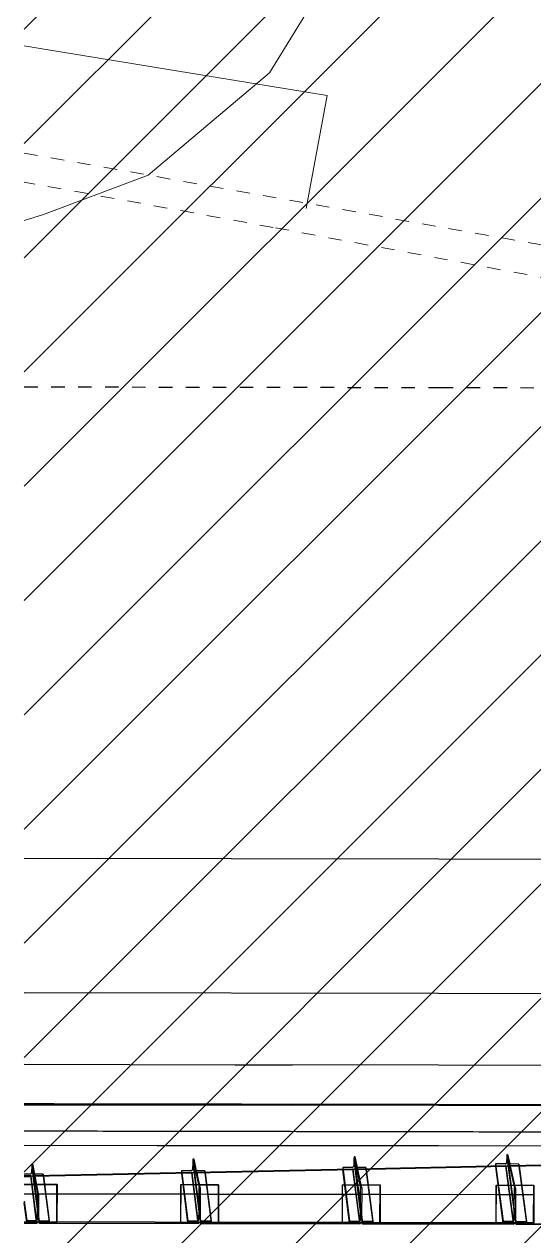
# Model space of a CAD drawing. Header units: metres. Extents: x -1147 to -802, y 5 to 567.
# Drawn here: x -1052.66 to -1048.88, y 509.45 to 518.45 of the extents above; entities that cross this region are included whole.
import ezdxf

# ---------------------------------------------------------------- set-up
doc = ezdxf.new("R2010")
doc.units = ezdxf.units.M
for name, pattern in [('IMPORT-BDYS-Boundary _3_', [0.01, 0.009, -0.001]), ('IMPORT-FURN-Fence _3_', [0.005, 0.004167, -0.0008333]), ('IMPORT-LNMK-LineCont _3__2_', [0.004, 0.001, -0.003])]:
    doc.linetypes.add(name, pattern=pattern)
doc.layers.add('A-DETL-GENF', color=7, linetype='Continuous', lineweight=9)
doc.layers.add('A-GENM', color=7, linetype='Continuous', lineweight=35)

# ---------------------------------------------------------------- blocks, each defined once
blk = doc.blocks.new('T2DPAA-T2D-PWA-SU-M2D-000002_dwg-40815123-DRG-2873010 - GENERAL ARRANGEMENT PLAN')
at = {"color": 254, "lineweight": 18, "true_color": 0xe1e1e1}
for p, q in [((-198.5567, 1092.818), (-198.5665, 1092.9361)), ((-198.3464, 1090.668), (-198.5567, 1092.818)), ((-199.7418, 1092.477), (-199.8205, 1092.6029)), ((-199.2588, 1091.8009), (-199.7418, 1092.477)), ((-198.2929, 1091.1248), (-199.2588, 1091.8009)), ((-197.327, 1090.835), (-198.2929, 1091.1248)), ((-199.1974, 1090.6029), (-198.3464, 1090.668))]:
    blk.add_line(p, q, dxfattribs=at)
at = {"color": 254, "linetype": 'IMPORT-FURN-Fence _3_', "lineweight": 18, "true_color": 0xe1e1e1}
for p, q in [((-199.3956, 1090.8034), (-199.5453, 1092.676)), ((-198.7194, 1081.9122), (-199.3956, 1090.8034))]:
    blk.add_line(p, q, dxfattribs=at)
blk = doc.blocks.new('T2DPAA-T2D-PWA-SU-M2D-000001_dwg-40815111-DRG-2873010 - GENERAL ARRANGEMENT PLAN')
at = {"color": 254, "linetype": 'IMPORT-BDYS-Boundary _3_', "lineweight": 18, "true_color": 0xe1e1e1}
blk.add_line((-121.1381, 1189.3103), (-120.0929, 1176.9205), dxfattribs=at)
blk = doc.blocks.new('T2DPAA-T2D-PWA-SU-M2D-000100_Survey_rvt-1-DRG-2873010 - GENERAL ARRANGEMENT PLAN')
at = {"color": 254, "lineweight": 18, "true_color": 0xe1e1e1, "rotation": 75.11694444444437}
for name, p in [('T2DPAA-T2D-PWA-SU-M2D-000002_dwg-40815123-DRG-2873010 - GENERAL ARRANGEMENT PLAN', (-45.8213, 429.4778)), ('T2DPAA-T2D-PWA-SU-M2D-000001_dwg-40815111-DRG-2873010 - GENERAL ARRANGEMENT PLAN', (27.4325, 329.0961))]:
    blk.add_blockref(name, p, dxfattribs=at)
blk = doc.blocks.new('T2DPAA-T2D-C3S-RW-M2D-100010_dwg-40802999-DRG-2873010 - GENERAL ARRANGEMENT PLAN')
at = {"color": 9, "linetype": 'IMPORT-LNMK-LineCont _3__2_', "lineweight": 25, "true_color": 0xc3c3c3}
for p, q in [((18.3926, -584.1159), (19.1796, -587.0982)), ((19.1796, -587.0982), (20.4552, -591.9328))]:
    blk.add_line(p, q, dxfattribs=at)
at = {"color": 9, "lineweight": 25, "true_color": 0xc3c3c3}
for p, q in [((15.0101, -585.0148), (15.7954, -587.9912)), ((14.8285, -588.2463), (14.0436, -585.2717)), ((13.5304, -585.4081), (13.9292, -586.9198)), ((13.2404, -585.4851), (13.4925, -586.4404)), ((12.9505, -585.5622), (13.2024, -586.5169)), ((12.6161, -585.7173), (12.5997, -585.6554)), ((12.6204, -585.7337), (12.6162, -585.7179)), ((12.6212, -585.7367), (12.6204, -585.7337)), ((12.6265, -585.7569), (12.6216, -585.7383)), ((12.6399, -585.8078), (12.6265, -585.7569)), ((12.6613, -585.889), (12.6403, -585.8092)), ((12.896, -586.7783), (12.6616, -585.89)), ((13.4925, -586.4404), (13.7476, -587.4073)), ((13.2024, -586.5169), (13.4575, -587.4839)), ((12.9029, -586.8045), (12.896, -586.7783)), ((12.9222, -586.8775), (12.9029, -586.8045)), ((12.9267, -586.8946), (12.9223, -586.878)), ((12.9273, -586.8969), (12.9267, -586.8946)), ((12.9314, -586.9124), (12.928, -586.8995)), ((12.9328, -586.9176), (12.9314, -586.9124)), ((12.9468, -586.9708), (12.9328, -586.9176)), ((12.9674, -587.049), (12.9472, -586.9724)), ((13.9292, -586.9198), (14.0377, -587.3308)), ((13.0161, -587.2334), (12.9677, -587.0501)), ((13.0782, -587.4689), (13.0161, -587.2334)), ((14.0396, -587.3303), (14.317, -588.3813)), ((13.7496, -587.4068), (14.0269, -588.4578)), ((13.2021, -587.9384), (13.0786, -587.4702)), ((13.4595, -587.4833), (13.7368, -588.5344)), ((13.209, -587.9646), (13.2021, -587.9384)), ((13.2283, -588.0375), (13.209, -587.9646)), ((13.2328, -588.0547), (13.2284, -588.038)), ((13.2388, -588.0776), (13.2339, -588.0588)), ((15.7954, -587.9912), (17.071, -592.8257)), ((13.2529, -588.1309), (13.2388, -588.0776)), ((13.2735, -588.2091), (13.2533, -588.1325)), ((13.4933, -589.0421), (13.2738, -588.2101)), ((16.1041, -593.0809), (14.8285, -588.2463)), ((14.317, -588.3813), (14.569, -589.3366)), ((14.0269, -588.4578), (15.0252, -592.2413)), ((13.7368, -588.5344), (14.7351, -592.3179)), ((13.4999, -589.0669), (13.4933, -589.0421)), ((13.5191, -589.1398), (13.4999, -589.0669)), ((13.5237, -589.1571), (13.5193, -589.1403)), ((13.5301, -589.1813), (13.5246, -589.1607)), ((13.5437, -589.2332), (13.5301, -589.1813)), ((13.5648, -589.3128), (13.5442, -589.2349))]:
    blk.add_line(p, q, dxfattribs=at)
blk = doc.blocks.new('T2DPAA-T2D-PWC-RW-M2D-100010_RoadDesign_rvt-1-DRG-2873010 - GENERAL ARRANGEMENT PLAN')
at = {"color": 254, "lineweight": 18, "true_color": 0xe3e3e3, "rotation": 75.11694444444437}
blk.add_blockref('T2DPAA-T2D-C3S-RW-M2D-100010_dwg-40802999-DRG-2873010 - GENERAL ARRANGEMENT PLAN', (-1722.337, 648.0105), dxfattribs=at)
blk = doc.blocks.new('CappingBeam_RS39B_CB01A - CappingBeam_RS39B_CB01A-57939457-DRG-2873010 - GENERAL ARRANGEMENT PLAN')
at = {"layer": 'A-GENM', "color": 9, "lineweight": 25, "true_color": 0xbebebe}
for points in [[(96.2946, 45.2874), (96.2961, 45.2817), (96.2976, 45.276), (96.2991, 45.2702)], [(96.2991, 45.2702), (96.3053, 45.2469), (96.3115, 45.2235), (96.3176, 45.2002)], [(96.3178, 45.1997), (96.3194, 45.1934), (96.3211, 45.1871), (96.3227, 45.1808)], [(96.3227, 45.1808), (96.329, 45.1571), (96.3352, 45.1335), (96.3415, 45.1098)], [(96.3415, 45.1098), (96.3464, 45.0913), (96.3513, 45.0727), (96.3561, 45.0542)], [(96.5908, 44.1649), (96.5954, 44.1476), (96.5999, 44.1303), (96.6045, 44.1131)], [(96.6045, 44.1131), (96.6109, 44.0887), (96.6173, 44.0644), (96.6237, 44.0401)], [(96.6239, 44.0396), (96.6255, 44.0333), (96.6272, 44.027), (96.6288, 44.0207)], [(96.6288, 44.0207), (96.6353, 43.9961), (96.6418, 43.9714), (96.6483, 43.9468)], [(96.6483, 43.9468), (96.653, 43.9293), (96.6576, 43.9117), (96.6622, 43.8942)], [(96.6625, 43.8931), (96.7406, 43.597), (96.8188, 43.3009), (96.8969, 43.0048)], [(96.8969, 43.0048), (96.9015, 42.9875), (96.906, 42.9703), (96.9106, 42.953)], [(96.9106, 42.953), (96.917, 42.9287), (96.9234, 42.9044), (96.9298, 42.8801)], [(96.9299, 42.8796), (96.9316, 42.8733), (96.9333, 42.867), (96.9349, 42.8607)], [(96.9349, 42.8607), (96.9414, 42.8361), (96.9479, 42.8114), (96.9544, 42.7867)], [(96.9544, 42.7867), (96.9591, 42.7692), (96.9637, 42.7516), (96.9683, 42.7341)], [(97.1881, 41.9011), (97.1927, 41.8838), (97.1972, 41.8666), (97.2018, 41.8493)], [(97.2018, 41.8493), (97.2082, 41.825), (97.2146, 41.8007), (97.221, 41.7764)], [(97.2212, 41.7759), (97.2228, 41.7696), (97.2245, 41.7633), (97.2261, 41.7571)], [(97.2261, 41.7571), (97.2326, 41.7324), (97.2391, 41.7077), (97.2457, 41.6831)], [(97.2458, 41.6826), (97.2504, 41.6652), (97.255, 41.6478), (97.2595, 41.6304)]]:
    blk.add_open_spline(points, degree=3, dxfattribs=at)
at = {"layer": 'A-GENM', "color": 253, "lineweight": 25, "true_color": 0xa3a3a3}
for points in [[(96.2946, 45.2874), (96.2961, 45.2817), (96.2976, 45.276), (96.2991, 45.2702)], [(96.2991, 45.2702), (96.3053, 45.2469), (96.3115, 45.2235), (96.3176, 45.2002)], [(96.3178, 45.1997), (96.3194, 45.1934), (96.3211, 45.1871), (96.3227, 45.1808)], [(96.3227, 45.1808), (96.329, 45.1571), (96.3352, 45.1335), (96.3415, 45.1098)], [(96.3415, 45.1098), (96.3464, 45.0913), (96.3513, 45.0727), (96.3561, 45.0542)], [(96.3564, 45.0532), (96.4227, 44.802), (96.489, 44.5508), (96.5552, 44.2997)], [(96.5552, 44.2997), (96.5671, 44.2547), (96.579, 44.2098), (96.5908, 44.1649)], [(96.5908, 44.1649), (96.5954, 44.1476), (96.5999, 44.1303), (96.6045, 44.1131)], [(96.6045, 44.1131), (96.6109, 44.0887), (96.6173, 44.0644), (96.6237, 44.0401)], [(96.6239, 44.0396), (96.6255, 44.0333), (96.6272, 44.027), (96.6288, 44.0207)], [(96.6288, 44.0207), (96.6353, 43.9961), (96.6418, 43.9714), (96.6483, 43.9468)], [(96.6483, 43.9468), (96.653, 43.9293), (96.6576, 43.9117), (96.6622, 43.8942)], [(96.6625, 43.8931), (96.7406, 43.597), (96.8188, 43.3009), (96.8969, 43.0048)], [(96.8969, 43.0048), (96.9015, 42.9875), (96.906, 42.9703), (96.9106, 42.953)], [(96.9106, 42.953), (96.917, 42.9287), (96.9234, 42.9044), (96.9298, 42.8801)], [(96.9299, 42.8796), (96.9316, 42.8733), (96.9333, 42.867), (96.9349, 42.8607)], [(96.9349, 42.8607), (96.9414, 42.8361), (96.9479, 42.8114), (96.9544, 42.7867)], [(96.9544, 42.7867), (96.9591, 42.7692), (96.9637, 42.7516), (96.9683, 42.7341)], [(96.9686, 42.7331), (96.9709, 42.7243), (96.9732, 42.7156), (96.9755, 42.7068)], [(96.9755, 42.7068), (97.0464, 42.4382), (97.1173, 42.1697), (97.1881, 41.9011)], [(97.1881, 41.9011), (97.1927, 41.8838), (97.1972, 41.8666), (97.2018, 41.8493)], [(97.2018, 41.8493), (97.2082, 41.825), (97.2146, 41.8007), (97.221, 41.7764)], [(97.2212, 41.7759), (97.2228, 41.7696), (97.2245, 41.7633), (97.2261, 41.7571)], [(97.2261, 41.7571), (97.2326, 41.7324), (97.2391, 41.7077), (97.2457, 41.6831)], [(97.2458, 41.6826), (97.2504, 41.6652), (97.255, 41.6478), (97.2595, 41.6304)]]:
    blk.add_open_spline(points, degree=3, dxfattribs=at)
at = {"layer": 'A-GENM', "color": 9, "lineweight": 25, "true_color": 0xbebebe}
for points, knots in [([(96.3564, 45.0532), (96.4227, 44.802), (96.5008, 44.5059), (96.579, 44.2098), (96.5908, 44.1649)], [0.4605785, 0.4605785, 0.4605785, 0.4605785, 0.5, 0.50705334, 0.50705334, 0.50705334, 0.50705334]), ([(96.9686, 42.7331), (96.9709, 42.7243), (97.0441, 42.447), (97.1173, 42.1697), (97.1881, 41.9011)], [0.58196029, 0.58196029, 0.58196029, 0.58196029, 0.58333333, 0.62548727, 0.62548727, 0.62548727, 0.62548727])]:
    blk.add_open_spline(points, degree=3, knots=knots, dxfattribs=at)
blk = doc.blocks.new('SCR_NW_6 - SCR_NW_6-66978938-DRG-2873010 - GENERAL ARRANGEMENT PLAN')
at = {"layer": 'A-GENM', "color": 253, "lineweight": 25, "true_color": 0xa3a3a3}
for p, q in [((0.0617, 0.4517), (0, -0.0039)), ((0.0008, 0.006), (0.0617, 0.4557)), ((0.0617, 0.4557), (0.0617, 0.4518)), ((0.0617, 0.4557), (1.1833, 0.4322)), ((1.1833, 0.4282), (0.0617, 0.4518)), ((1.1833, 0.4281), (1.1248, -0.004)), ((1.1256, 0.006), (1.1828, 0.4281)), ((1.1828, 0.4282), (1.1833, 0.4319)), ((1.1833, 0.4322), (1.1833, 0.4282)), ((0, 0), (0.0008, 0.006)), ((0, 0), (0, -0.0039)), ((1.1248, 0), (0.0006, 0)), ((1.1247, 0), (1.1256, 0.006)), ((1.1248, -0.004), (1.1248, 0)), ((0, -0.0039), (1.1248, -0.004))]:
    blk.add_line(p, q, dxfattribs=at)
blk = doc.blocks.new('SCR_NW_7 - SCR_NW_7-66978939-DRG-2873010 - GENERAL ARRANGEMENT PLAN')
at = {"layer": 'A-GENM', "color": 253, "lineweight": 25, "true_color": 0xa3a3a3}
for p, q in [((0.0008, 0.006), (0.0585, 0.4317)), ((0.0585, 0.4277), (0.0008, 0.0019)), ((0.0585, 0.4317), (0.0585, 0.4277)), ((0.0585, 0.4317), (1.1736, 0.4052)), ((1.1736, 0.4012), (0.0585, 0.4277)), ((1.1215, -0.0039), (1.1736, 0.4012)), ((1.1731, 0.4012), (1.1223, 0.006)), ((1.1736, 0.4049), (1.1731, 0.4012)), ((1.1736, 0.4012), (1.1736, 0.4052)), ((0, 0), (0.0008, 0.006)), ((0.0008, 0.0019), (0, -0.0039)), ((0, 0), (0, -0.0039)), ((1.1215, 0), (0.0006, 0)), ((1.1223, 0.006), (1.1215, 0)), ((1.1215, 0), (1.1215, -0.0039)), ((0, -0.0039), (1.1215, -0.0039))]:
    blk.add_line(p, q, dxfattribs=at)
blk = doc.blocks.new('SCR_NW_8 - SCR_NW_8-66978940-DRG-2873010 - GENERAL ARRANGEMENT PLAN')
at = {"layer": 'A-GENM', "color": 253, "lineweight": 25, "true_color": 0xa3a3a3}
for p, q in [((0.052, 0.4008), (0.0001, -0.0039)), ((0.0008, 0.006), (0.052, 0.4047)), ((0.052, 0.4047), (0.052, 0.4008)), ((0.052, 0.4047), (1.2283, 0.3781)), ((1.2284, 0.3742), (0.052, 0.4008)), ((1.2278, 0.3742), (1.1797, 0)), ((1.1797, -0.004), (1.2284, 0.3742)), ((1.2283, 0.3779), (1.2278, 0.3742)), ((1.2284, 0.3742), (1.2283, 0.3781)), ((0, 0), (0.0008, 0.006)), ((0, 0), (0.0001, -0.0039)), ((1.1797, 0), (0.0006, 0)), ((0.0001, -0.0039), (1.1797, -0.004)), ((1.1797, 0), (1.1797, -0.004))]:
    blk.add_line(p, q, dxfattribs=at)
blk = doc.blocks.new('SCR_NW_9 - SCR_NW_9-66978941-DRG-2873010 - GENERAL ARRANGEMENT PLAN')
at = {"layer": 'A-GENM', "color": 253, "lineweight": 25, "true_color": 0xa3a3a3}
for p, q in [((0, 0), (0.0486, 0.3777)), ((0.0486, 0.3738), (0, -0.004)), ((0.0486, 0.3777), (0.0486, 0.3738)), ((0.0486, 0.3777), (1.225, 0.3512)), ((1.2251, 0.3472), (0.0486, 0.3738)), ((1.1798, -0.0039), (1.2251, 0.3472)), ((1.2245, 0.3473), (1.1805, 0.006)), ((1.225, 0.351), (1.2245, 0.3473)), ((1.2251, 0.3472), (1.225, 0.3512)), ((1.1798, 0), (0.0005, 0)), ((1.1805, 0.006), (1.1798, 0)), ((1.1798, 0), (1.1798, -0.0039)), ((0, 0), (0, -0.004)), ((0, -0.004), (1.1798, -0.0039))]:
    blk.add_line(p, q, dxfattribs=at)
blk = doc.blocks.new('SCR_NW_10 - SCR_NW_10-66978942-DRG-2873010 - GENERAL ARRANGEMENT PLAN')
at = {"layer": 'A-GENM', "color": 253, "lineweight": 25, "true_color": 0xa3a3a3}
for p, q in [((0.0452, 0.3468), (0, -0.0039)), ((0.0008, 0.006), (0.0452, 0.3507)), ((0.0452, 0.3507), (0.0926, 0.3496)), ((0.0452, 0.3468), (0.0452, 0.3507)), ((0.0926, 0.3457), (0.0452, 0.3468)), ((0, 0), (0.0008, 0.006)), ((0, 0), (0, -0.0039)), ((0.092, 0), (0.0006, 0)), ((0, -0.0039), (0.0919, -0.0039))]:
    blk.add_line(p, q, dxfattribs=at)
blk = doc.blocks.new('PLATE ph - PLATE ph-V8-DRG-2873010 - GENERAL ARRANGEMENT PLAN')
at = {"layer": 'A-GENM', "color": 253, "lineweight": 25, "true_color": 0xa3a3a3}
for p, q in [((-1149.5902, 509.828), (-1149.5907, 509.5481)), ((-1149.5902, 509.828), (-1149.5891, 509.8293)), ((-1149.5741, 509.8279), (-1149.5902, 509.828)), ((-1149.5896, 509.5494), (-1149.5891, 509.828)), ((-1149.5891, 509.8293), (-1149.5743, 509.8293)), ((-1149.5743, 509.8293), (-1149.4989, 509.8291)), ((-1149.4987, 509.8278), (-1149.5741, 509.8279)), ((-1149.4983, 509.8291), (-1149.481, 509.829)), ((-1149.4808, 509.8277), (-1149.4982, 509.8278)), ((-1149.4789, 509.829), (-1149.4765, 509.829)), ((-1149.4764, 509.8277), (-1149.4787, 509.8277)), ((-1149.4759, 509.829), (-1149.451, 509.829)), ((-1149.4508, 509.8277), (-1149.4757, 509.8277)), ((-1149.451, 509.829), (-1149.4024, 509.8289)), ((-1149.4022, 509.8275), (-1149.4508, 509.8277)), ((-1149.4006, 509.8289), (-1149.3091, 509.8287)), ((-1149.3103, 509.8273), (-1149.4004, 509.8275)), ((-1149.3108, 509.5474), (-1149.3103, 509.8273)), ((-1149.3091, 509.8287), (-1149.3103, 509.8273)), ((-1149.3091, 509.8287), (-1149.3096, 509.5487)), ((-1149.5896, 509.5494), (-1149.5907, 509.5481)), ((-1149.5907, 509.5481), (-1149.4613, 509.5478)), ((-1149.5369, 509.5493), (-1149.5896, 509.5494)), ((-1149.4615, 509.5491), (-1149.5369, 509.5493)), ((-1149.4613, 509.5478), (-1149.4413, 509.5477)), ((-1149.4415, 509.549), (-1149.461, 509.5491)), ((-1149.3649, 509.5489), (-1149.4415, 509.549)), ((-1149.4413, 509.5477), (-1149.3108, 509.5474)), ((-1149.3108, 509.5487), (-1149.3649, 509.5489)), ((-1149.3108, 509.5474), (-1149.3096, 509.5487))]:
    blk.add_line(p, q, dxfattribs=at)
blk = doc.blocks.new('PLATE ph - PLATE ph-V9-DRG-2873010 - GENERAL ARRANGEMENT PLAN')
at = {"layer": 'A-GENM', "color": 253, "lineweight": 25, "true_color": 0xa3a3a3}
for p, q in [((-1150.7317, 509.83), (-1150.7322, 509.5501)), ((-1150.7317, 509.83), (-1150.7306, 509.8313)), ((-1150.7137, 509.83), (-1150.7317, 509.83)), ((-1150.7311, 509.5514), (-1150.7306, 509.83)), ((-1150.7306, 509.8313), (-1150.7139, 509.8313)), ((-1150.7139, 509.8313), (-1150.6384, 509.8311)), ((-1150.6382, 509.8298), (-1150.7137, 509.83)), ((-1150.6379, 509.8311), (-1150.6207, 509.8311)), ((-1150.6205, 509.8297), (-1150.6377, 509.8298)), ((-1150.6148, 509.8311), (-1150.5923, 509.831)), ((-1150.592, 509.8297), (-1150.6147, 509.8297)), ((-1150.5923, 509.831), (-1150.5419, 509.8309)), ((-1150.5417, 509.8296), (-1150.592, 509.8297)), ((-1150.5402, 509.8309), (-1150.4507, 509.8307)), ((-1150.4517, 509.8294), (-1150.54, 509.8296)), ((-1150.4522, 509.5495), (-1150.4517, 509.8294)), ((-1150.4507, 509.8307), (-1150.4517, 509.8294)), ((-1150.4507, 509.8307), (-1150.4512, 509.5508)), ((-1150.7311, 509.5514), (-1150.7322, 509.5501)), ((-1150.7322, 509.5501), (-1150.6028, 509.5498)), ((-1150.6784, 509.5513), (-1150.7311, 509.5514)), ((-1150.6029, 509.5511), (-1150.6784, 509.5513)), ((-1150.6028, 509.5498), (-1150.5827, 509.5497)), ((-1150.5829, 509.5511), (-1150.6024, 509.5511)), ((-1150.5064, 509.5509), (-1150.5829, 509.5511)), ((-1150.5827, 509.5497), (-1150.4522, 509.5495)), ((-1150.4522, 509.5508), (-1150.5064, 509.5509)), ((-1150.4522, 509.5495), (-1150.4512, 509.5508))]:
    blk.add_line(p, q, dxfattribs=at)
blk = doc.blocks.new('PLATE ph - PLATE ph-V10-DRG-2873010 - GENERAL ARRANGEMENT PLAN')
at = {"layer": 'A-GENM', "color": 253, "lineweight": 25, "true_color": 0xa3a3a3}
for p, q in [((-1151.9315, 509.8321), (-1151.932, 509.5522)), ((-1151.9315, 509.8321), (-1151.9304, 509.8334)), ((-1151.9135, 509.8321), (-1151.9315, 509.8321)), ((-1151.9309, 509.5535), (-1151.9304, 509.8321)), ((-1151.9304, 509.8334), (-1151.9136, 509.8334)), ((-1151.9136, 509.8334), (-1151.8382, 509.8332)), ((-1151.838, 509.8319), (-1151.9135, 509.8321)), ((-1151.8377, 509.8332), (-1151.8205, 509.8332)), ((-1151.8203, 509.8319), (-1151.8375, 509.8319)), ((-1151.8205, 509.8332), (-1151.8181, 509.8332)), ((-1151.8179, 509.8319), (-1151.8203, 509.8319)), ((-1151.8181, 509.8332), (-1151.8157, 509.8332)), ((-1151.8155, 509.8319), (-1151.8179, 509.8319)), ((-1151.8135, 509.8332), (-1151.792, 509.8331)), ((-1151.7918, 509.8318), (-1151.8133, 509.8319)), ((-1151.792, 509.8331), (-1151.7417, 509.833)), ((-1151.7415, 509.8317), (-1151.7918, 509.8318)), ((-1151.74, 509.833), (-1151.6504, 509.8328)), ((-1151.6515, 509.8315), (-1151.7398, 509.8317)), ((-1151.652, 509.5516), (-1151.6515, 509.8315)), ((-1151.6504, 509.8328), (-1151.6515, 509.8315)), ((-1151.6504, 509.8328), (-1151.6509, 509.5529)), ((-1151.9309, 509.5535), (-1151.932, 509.5522)), ((-1151.932, 509.5522), (-1151.8025, 509.5519)), ((-1151.8781, 509.5534), (-1151.9309, 509.5535)), ((-1151.8027, 509.5532), (-1151.8781, 509.5534)), ((-1151.8025, 509.5519), (-1151.7824, 509.5519)), ((-1151.7826, 509.5532), (-1151.8021, 509.5532)), ((-1151.7062, 509.553), (-1151.7826, 509.5532)), ((-1151.7824, 509.5519), (-1151.652, 509.5516)), ((-1151.652, 509.5529), (-1151.7062, 509.553)), ((-1151.652, 509.5516), (-1151.6509, 509.5529))]:
    blk.add_line(p, q, dxfattribs=at)
blk = doc.blocks.new('PLATE ph - PLATE ph-V11-DRG-2873010 - GENERAL ARRANGEMENT PLAN')
at = {"layer": 'A-GENM', "color": 253, "lineweight": 25, "true_color": 0xa3a3a3}
for p, q in [((-1153.0929, 509.8355), (-1153.038, 509.8354)), ((-1153.0378, 509.8341), (-1153.0929, 509.8342)), ((-1153.0375, 509.8354), (-1153.0211, 509.8353)), ((-1153.0209, 509.834), (-1153.0373, 509.8341)), ((-1153.0211, 509.8353), (-1153.018, 509.8353)), ((-1153.0179, 509.834), (-1153.0209, 509.834)), ((-1153.0145, 509.8353), (-1153.0012, 509.8353)), ((-1153.0009, 509.834), (-1153.0144, 509.834)), ((-1153.0012, 509.8353), (-1152.9445, 509.8352)), ((-1152.9443, 509.8338), (-1153.0009, 509.834)), ((-1152.943, 509.8352), (-1152.8502, 509.835)), ((-1152.8513, 509.8336), (-1152.9428, 509.8338)), ((-1152.8518, 509.5537), (-1152.8513, 509.8336)), ((-1152.8502, 509.835), (-1152.8513, 509.8336)), ((-1152.8502, 509.835), (-1152.8507, 509.555)), ((-1153.0749, 509.5555), (-1153.0929, 509.5556)), ((-1153.0929, 509.5543), (-1153.0023, 509.5541)), ((-1153.0025, 509.5554), (-1153.0749, 509.5555)), ((-1153.0023, 509.5541), (-1152.9823, 509.554)), ((-1152.9824, 509.5553), (-1153.002, 509.5554)), ((-1152.9089, 509.5552), (-1152.9824, 509.5553)), ((-1152.9823, 509.554), (-1152.8518, 509.5537)), ((-1152.8518, 509.555), (-1152.9089, 509.5552)), ((-1152.8518, 509.5537), (-1152.8507, 509.555))]:
    blk.add_line(p, q, dxfattribs=at)
blk = doc.blocks.new('POST_2840_1C_360UB - 1C-68650423-DRG-2873010 - GENERAL ARRANGEMENT PLAN')
at = {"layer": 'A-GENM', "color": 253, "lineweight": 25, "true_color": 0xa3a3a3}
for p, q in [((-1149.5115, 509.9985), (-1149.5116, 509.9979)), ((-1149.5098, 510.0464), (-1149.5115, 509.9985)), ((-1149.5035, 509.9985), (-1149.5115, 509.9985)), ((-1149.5095, 510.0548), (-1149.5098, 510.0464)), ((-1149.5015, 510.0547), (-1149.5095, 510.0548)), ((-1149.5095, 510.0548), (-1149.5026, 510.0239)), ((-1149.5036, 509.9979), (-1149.5035, 509.9985)), ((-1149.5035, 509.9985), (-1149.5018, 510.0464)), ((-1149.5012, 509.9797), (-1149.5035, 509.9963)), ((-1149.5026, 510.0239), (-1149.4943, 509.9866)), ((-1149.5018, 510.0464), (-1149.5015, 510.0547)), ((-1149.4863, 509.9866), (-1149.5015, 510.0547)), ((-1149.5936, 509.9868), (-1149.5937, 509.974)), ((-1149.5937, 509.974), (-1149.4977, 509.9737)), ((-1149.523, 509.9867), (-1149.5936, 509.9868)), ((-1149.5936, 509.9868), (-1149.5919, 509.9743)), ((-1149.5929, 509.9679), (-1149.5934, 509.9719)), ((-1149.5367, 509.5479), (-1149.5929, 509.9679)), ((-1149.5916, 509.9719), (-1149.5911, 509.968)), ((-1149.5911, 509.968), (-1149.5367, 509.5611)), ((-1149.4466, 509.5709), (-1149.5012, 509.9797)), ((-1149.4977, 509.9737), (-1149.4217, 509.9736)), ((-1149.4943, 509.9866), (-1149.4934, 509.9828)), ((-1149.4932, 509.982), (-1149.4915, 509.9741)), ((-1149.4216, 509.9864), (-1149.4922, 509.9866)), ((-1149.4914, 509.9737), (-1149.4906, 509.9702)), ((-1149.4906, 509.9701), (-1149.4543, 509.8077)), ((-1149.4835, 509.9742), (-1149.486, 509.9854)), ((-1149.4826, 509.9703), (-1149.4834, 509.9737)), ((-1149.4463, 509.8077), (-1149.4826, 509.9702)), ((-1149.4217, 509.9754), (-1149.4216, 509.9864)), ((-1149.4216, 509.9864), (-1149.4202, 509.9755)), ((-1149.4214, 509.9714), (-1149.3648, 509.5475)), ((-1149.4202, 509.9755), (-1149.4196, 509.9715)), ((-1149.4196, 509.9715), (-1149.3647, 509.5607)), ((-1149.4546, 509.647), (-1149.4543, 509.8077)), ((-1149.4543, 509.8077), (-1149.4463, 509.8077)), ((-1149.4463, 509.8077), (-1149.4467, 509.588)), ((-1149.4547, 509.5725), (-1149.4546, 509.631)), ((-1149.4546, 509.6418), (-1149.4546, 509.647)), ((-1149.4546, 509.6316), (-1149.4546, 509.6402)), ((-1149.5367, 509.5479), (-1149.5367, 509.5611)), ((-1149.5367, 509.5611), (-1149.4661, 509.561)), ((-1149.4613, 509.5478), (-1149.5367, 509.5479)), ((-1149.4661, 509.561), (-1149.4632, 509.5616)), ((-1149.4617, 509.5619), (-1149.458, 509.5644)), ((-1149.4413, 509.5477), (-1149.4613, 509.5478)), ((-1149.4467, 509.588), (-1149.4467, 509.5725)), ((-1149.4467, 509.5725), (-1149.4465, 509.5702)), ((-1149.4434, 509.5643), (-1149.4397, 509.5618)), ((-1149.3648, 509.5475), (-1149.4413, 509.5477)), ((-1149.4397, 509.5618), (-1149.4353, 509.5609)), ((-1149.4353, 509.5609), (-1149.3665, 509.5607)), ((-1149.3647, 509.5607), (-1149.3648, 509.5475))]:
    blk.add_line(p, q, dxfattribs=at)
at = {"layer": 'A-GENM', "color": 253, "lineweight": 25, "true_color": 0xa3a3a3, "flags": 128}
for points in [[(-1149.458, 509.5644), (-1149.4566, 509.5661), (-1149.4556, 509.5681), (-1149.4549, 509.5703), (-1149.4547, 509.5725)], [(-1149.4465, 509.5702), (-1149.4459, 509.5681), (-1149.4448, 509.5661), (-1149.4434, 509.5643)]]:
    blk.add_lwpolyline(points, dxfattribs=at)
at = {"layer": 'A-GENM', "color": 253, "lineweight": 25, "true_color": 0xa3a3a3}
for centre, start_param, end_param in [((-1149.5229, 509.9979), 4.575698, 6.146495), ((-1149.4922, 509.9979), 3.004902, 4.575698)]:
    blk.add_ellipse(centre, major_axis=(0.0113, 0.0015), ratio=0.988481, start_param=start_param, end_param=end_param, dxfattribs=at)
blk = doc.blocks.new('POST_2660_1C_360UB - 1C-68650424-DRG-2873010 - GENERAL ARRANGEMENT PLAN')
at = {"layer": 'A-GENM', "color": 253, "lineweight": 25, "true_color": 0xa3a3a3}
for p, q in [((-1150.645, 510.0215), (-1150.6467, 509.9735)), ((-1150.6444, 510.0391), (-1150.645, 510.0215)), ((-1150.6364, 510.0391), (-1150.6444, 510.0391)), ((-1150.6444, 510.0391), (-1150.6375, 510.0067)), ((-1150.6387, 509.9735), (-1150.637, 510.0214)), ((-1150.6375, 510.0066), (-1150.628, 509.9616)), ((-1150.637, 510.0214), (-1150.6364, 510.0391)), ((-1150.62, 509.9616), (-1150.6364, 510.0391)), ((-1150.7287, 509.9618), (-1150.7288, 509.949)), ((-1150.7288, 509.949), (-1150.6328, 509.9488)), ((-1150.6581, 509.9617), (-1150.7287, 509.9618)), ((-1150.7287, 509.9618), (-1150.7271, 509.9493)), ((-1150.728, 509.9431), (-1150.7285, 509.947)), ((-1150.6782, 509.55), (-1150.728, 509.9431)), ((-1150.7268, 509.947), (-1150.7263, 509.9431)), ((-1150.7263, 509.9431), (-1150.6782, 509.5632)), ((-1150.6467, 509.9735), (-1150.6467, 509.9729)), ((-1150.6387, 509.9735), (-1150.6467, 509.9735)), ((-1150.6387, 509.9729), (-1150.6387, 509.9735)), ((-1150.6365, 509.9548), (-1150.6386, 509.9714)), ((-1150.5881, 509.573), (-1150.6365, 509.9548)), ((-1150.6328, 509.9488), (-1150.5568, 509.9486)), ((-1150.628, 509.9616), (-1150.6253, 509.9492)), ((-1150.5567, 509.9615), (-1150.6273, 509.9616)), ((-1150.6252, 509.9488), (-1150.6245, 509.9452)), ((-1150.6245, 509.9452), (-1150.5958, 509.8097)), ((-1150.6174, 509.9494), (-1150.6197, 509.9602)), ((-1150.6165, 509.9454), (-1150.6172, 509.9487)), ((-1150.5878, 509.8097), (-1150.6165, 509.9454)), ((-1150.5568, 509.9507), (-1150.5567, 509.9615)), ((-1150.5567, 509.9615), (-1150.5554, 509.9507)), ((-1150.5566, 509.9467), (-1150.5062, 509.5496)), ((-1150.5554, 509.9507), (-1150.5549, 509.9468)), ((-1150.5549, 509.9468), (-1150.5062, 509.5628)), ((-1150.596, 509.6546), (-1150.5958, 509.8097)), ((-1150.5958, 509.8097), (-1150.5878, 509.8097)), ((-1150.5878, 509.8097), (-1150.5881, 509.5923)), ((-1150.5962, 509.5745), (-1150.5961, 509.6363)), ((-1150.5961, 509.6368), (-1150.596, 509.6546)), ((-1150.6782, 509.55), (-1150.6782, 509.5632)), ((-1150.6782, 509.5632), (-1150.6076, 509.563)), ((-1150.6028, 509.5498), (-1150.6782, 509.55)), ((-1150.6076, 509.563), (-1150.6045, 509.5636)), ((-1150.6032, 509.5639), (-1150.5995, 509.5664)), ((-1150.5827, 509.5497), (-1150.6028, 509.5498)), ((-1150.5881, 509.5923), (-1150.5882, 509.5745)), ((-1150.5882, 509.5745), (-1150.588, 509.5723)), ((-1150.5848, 509.5663), (-1150.5812, 509.5638)), ((-1150.5062, 509.5496), (-1150.5827, 509.5497)), ((-1150.5812, 509.5638), (-1150.5768, 509.5629)), ((-1150.5768, 509.5629), (-1150.5079, 509.5628)), ((-1150.5062, 509.5628), (-1150.5062, 509.5496))]:
    blk.add_line(p, q, dxfattribs=at)
at = {"layer": 'A-GENM', "color": 253, "lineweight": 25, "true_color": 0xa3a3a3, "flags": 128}
for points in [[(-1150.5995, 509.5664), (-1150.5981, 509.5682), (-1150.597, 509.5701), (-1150.5964, 509.5723), (-1150.5962, 509.5745)], [(-1150.588, 509.5723), (-1150.5873, 509.5701), (-1150.5863, 509.5681), (-1150.5849, 509.5664)]]:
    blk.add_lwpolyline(points, dxfattribs=at)
at = {"layer": 'A-GENM', "color": 253, "lineweight": 25, "true_color": 0xa3a3a3}
for centre, start_param, end_param in [((-1150.6581, 509.9729), 4.582591, 6.153388), ((-1150.6273, 509.9729), 3.011795, 4.582591)]:
    blk.add_ellipse(centre, major_axis=(0.0113, 0.0014), ratio=0.988502, start_param=start_param, end_param=end_param, dxfattribs=at)
blk = doc.blocks.new('POST_2480_1C_360UB - 1C-68650425-DRG-2873010 - GENERAL ARRANGEMENT PLAN')
at = {"layer": 'A-GENM', "color": 253, "lineweight": 25, "true_color": 0xa3a3a3}
for p, q in [((-1151.8414, 509.9966), (-1151.843, 509.9486)), ((-1151.8404, 510.0236), (-1151.8414, 509.9966)), ((-1151.8324, 510.0236), (-1151.8404, 510.0236)), ((-1151.8404, 510.0236), (-1151.8335, 509.9911)), ((-1151.835, 509.9486), (-1151.8334, 509.9966)), ((-1151.8335, 509.9911), (-1151.8219, 509.9364)), ((-1151.8334, 509.9966), (-1151.8324, 510.0236)), ((-1151.814, 509.9367), (-1151.8324, 510.0236)), ((-1151.8545, 509.9368), (-1151.9251, 509.937)), ((-1151.9251, 509.937), (-1151.9251, 509.9241)), ((-1151.9251, 509.937), (-1151.9235, 509.9244)), ((-1151.9251, 509.9241), (-1151.8291, 509.9239)), ((-1151.9244, 509.9182), (-1151.9249, 509.9222)), ((-1151.878, 509.5521), (-1151.9244, 509.9182)), ((-1151.9232, 509.9222), (-1151.9227, 509.9182)), ((-1151.9227, 509.9182), (-1151.8779, 509.5653)), ((-1151.843, 509.9486), (-1151.843, 509.9481)), ((-1151.835, 509.9486), (-1151.843, 509.9486)), ((-1151.835, 509.948), (-1151.835, 509.9486)), ((-1151.8328, 509.9299), (-1151.8349, 509.9466)), ((-1151.7878, 509.5752), (-1151.8328, 509.9299)), ((-1151.8291, 509.9239), (-1151.7532, 509.9237)), ((-1151.7531, 509.9366), (-1151.8237, 509.9367)), ((-1151.8219, 509.9364), (-1151.8194, 509.9243)), ((-1151.8193, 509.9239), (-1151.8185, 509.9204)), ((-1151.8185, 509.9204), (-1151.7955, 509.8118)), ((-1151.8114, 509.9245), (-1151.8136, 509.9349)), ((-1151.8106, 509.9205), (-1151.8113, 509.9239)), ((-1151.7875, 509.8118), (-1151.8106, 509.9205)), ((-1151.7531, 509.9257), (-1151.7531, 509.9366)), ((-1151.7531, 509.9366), (-1151.7517, 509.9257)), ((-1151.7529, 509.9217), (-1151.706, 509.5517)), ((-1151.7517, 509.9257), (-1151.7512, 509.9218)), ((-1151.7512, 509.9218), (-1151.706, 509.5649)), ((-1151.7958, 509.6572), (-1151.7955, 509.8118)), ((-1151.7955, 509.8118), (-1151.7875, 509.8118)), ((-1151.7875, 509.8118), (-1151.7879, 509.595)), ((-1151.7959, 509.5767), (-1151.7958, 509.6389)), ((-1151.7958, 509.6389), (-1151.7958, 509.6556)), ((-1151.878, 509.5521), (-1151.8779, 509.5653)), ((-1151.8025, 509.5519), (-1151.878, 509.5521)), ((-1151.8779, 509.5653), (-1151.8074, 509.5651)), ((-1151.8074, 509.5651), (-1151.8042, 509.5658)), ((-1151.803, 509.566), (-1151.7993, 509.5685)), ((-1151.7824, 509.5519), (-1151.8025, 509.5519)), ((-1151.7879, 509.595), (-1151.7879, 509.5767)), ((-1151.7879, 509.5767), (-1151.7877, 509.5744)), ((-1151.7845, 509.5684), (-1151.781, 509.566)), ((-1151.706, 509.5517), (-1151.7824, 509.5519)), ((-1151.781, 509.566), (-1151.7766, 509.5651)), ((-1151.7766, 509.5651), (-1151.7077, 509.5649)), ((-1151.706, 509.5649), (-1151.706, 509.5517))]:
    blk.add_line(p, q, dxfattribs=at)
at = {"layer": 'A-GENM', "color": 253, "lineweight": 25, "true_color": 0xa3a3a3, "flags": 128}
for points in [[(-1151.7993, 509.5685), (-1151.7978, 509.5703), (-1151.7968, 509.5723), (-1151.7962, 509.5744), (-1151.7959, 509.5767)], [(-1151.7877, 509.5744), (-1151.7871, 509.5723), (-1151.7861, 509.5703), (-1151.7847, 509.5685)]]:
    blk.add_lwpolyline(points, dxfattribs=at)
at = {"layer": 'A-GENM', "color": 253, "lineweight": 25, "true_color": 0xa3a3a3}
for centre, start_param, end_param in [((-1151.8544, 509.9481), 4.582591, 6.153388), ((-1151.8236, 509.948), 3.011795, 4.582591)]:
    blk.add_ellipse(centre, major_axis=(0.0113, 0.0014), ratio=0.988502, start_param=start_param, end_param=end_param, dxfattribs=at)
blk = doc.blocks.new('POST_2300_1B_310UB - 1B-68650426-DRG-2873010 - GENERAL ARRANGEMENT PLAN')
at = {"layer": 'A-GENM', "color": 253, "lineweight": 25, "true_color": 0xa3a3a3}
for p, q in [((-1153.0503, 509.9108), (-1153.0929, 509.9109)), ((-1153.048, 509.911), (-1153.0491, 509.9108)), ((-1153.0459, 509.9116), (-1153.048, 509.911)), ((-1153.0422, 509.9141), (-1153.0459, 509.9116)), ((-1153.0372, 509.9717), (-1153.0388, 509.9238)), ((-1153.0388, 509.9238), (-1153.0388, 509.922)), ((-1153.0321, 509.9238), (-1153.0388, 509.9238)), ((-1153.0366, 509.9873), (-1153.0372, 509.9717)), ((-1153.0299, 509.9873), (-1153.0366, 509.9873)), ((-1153.0366, 509.9873), (-1153.031, 509.9574)), ((-1153.0321, 509.9238), (-1153.0305, 509.9717)), ((-1153.0321, 509.922), (-1153.0321, 509.9238)), ((-1153.032, 509.9205), (-1153.0299, 509.9039)), ((-1153.0309, 509.9573), (-1153.0222, 509.9111)), ((-1153.0305, 509.9717), (-1153.0299, 509.9873)), ((-1153.0154, 509.9107), (-1153.0299, 509.9873)), ((-1153.0299, 509.9039), (-1153.0293, 509.8991)), ((-1153.0251, 509.9116), (-1153.0288, 509.914)), ((-1153.023, 509.9109), (-1153.0251, 509.9116)), ((-1153.0208, 509.9107), (-1153.023, 509.9109)), ((-1153.0221, 509.9107), (-1153.02, 509.8994)), ((-1152.9525, 509.9105), (-1153.0208, 509.9107)), ((-1153.0133, 509.8995), (-1153.0152, 509.9097)), ((-1152.9526, 509.9008), (-1152.9525, 509.9105)), ((-1152.9525, 509.9105), (-1152.9513, 509.9008)), ((-1152.9513, 509.9008), (-1152.9508, 509.8969)), ((-1153.0929, 509.8992), (-1153.0256, 509.899)), ((-1153.0293, 509.8991), (-1152.9883, 509.5761)), ((-1153.0256, 509.899), (-1152.9526, 509.8989)), ((-1153.0199, 509.899), (-1153.0192, 509.8955)), ((-1153.0192, 509.8955), (-1152.9947, 509.766)), ((-1153.0126, 509.8956), (-1153.0132, 509.899)), ((-1152.988, 509.766), (-1153.0126, 509.8956)), ((-1152.9523, 509.8969), (-1152.9088, 509.5538)), ((-1152.9508, 509.8969), (-1152.9087, 509.5658)), ((-1152.9949, 509.6536), (-1152.9947, 509.766)), ((-1152.9947, 509.766), (-1152.988, 509.766)), ((-1152.988, 509.766), (-1152.9883, 509.6016)), ((-1153.0929, 509.7096), (-1153.0747, 509.5662)), ((-1153.0747, 509.5542), (-1153.0929, 509.6975)), ((-1152.9951, 509.5776), (-1152.995, 509.6296)), ((-1152.995, 509.6296), (-1152.9949, 509.6536)), ((-1153.0747, 509.5542), (-1153.0747, 509.5662)), ((-1153.0747, 509.5662), (-1153.0065, 509.566)), ((-1153.0023, 509.5541), (-1153.0747, 509.5542)), ((-1153.0065, 509.566), (-1153.0042, 509.5663)), ((-1153.0042, 509.5663), (-1153.0021, 509.5669)), ((-1152.9823, 509.554), (-1153.0023, 509.5541)), ((-1153.0021, 509.5669), (-1152.9984, 509.5695)), ((-1152.9883, 509.6016), (-1152.9884, 509.5776)), ((-1152.9842, 509.5688), (-1152.9814, 509.5669)), ((-1152.9088, 509.5538), (-1152.9823, 509.554)), ((-1152.9814, 509.5669), (-1152.9793, 509.5662)), ((-1152.9793, 509.5662), (-1152.977, 509.566)), ((-1152.977, 509.566), (-1152.9103, 509.5658)), ((-1152.9087, 509.5658), (-1152.9088, 509.5538))]:
    blk.add_line(p, q, dxfattribs=at)
for centre, start_param, end_param in [((-1153.0502, 509.922), 4.582583, 4.632626), ((-1153.0502, 509.922), 4.632626, 4.682668), ((-1153.0502, 509.922), 5.36797, 6.153391), ((-1153.0207, 509.922), 3.011775, 3.797197)]:
    blk.add_ellipse(centre, major_axis=(0.0113, 0.0014), ratio=0.988502, start_param=start_param, end_param=end_param, dxfattribs=at)
for points in [[(-1152.9984, 509.5695), (-1152.9973, 509.5705), (-1152.9957, 509.5731), (-1152.9951, 509.5761), (-1152.9951, 509.5776)], [(-1152.9884, 509.5776), (-1152.9884, 509.576), (-1152.9878, 509.5731), (-1152.9861, 509.5705), (-1152.9851, 509.5694)]]:
    blk.add_open_spline(points, degree=3, dxfattribs=at)
blk = doc.blocks.new('Top of Pavement - RL A - Top of Pavement - RL A-68818558-DRG-2873010 - GENERAL ARRANGEMENT PLAN')
at = {"layer": 'A-GENM', "color": 253, "lineweight": 25, "true_color": 0xa3a3a3}
for points, knots in [([(96.947, 45.4608), (96.9549, 45.4308), (97.0186, 45.1893), (97.1381, 44.7363), (97.3056, 44.1018), (97.473, 43.4673), (97.6404, 42.8328), (97.8078, 42.1982), (97.9753, 41.5637), (98.1427, 40.9291), (98.3101, 40.2946), (98.4776, 39.66), (98.6171, 39.1312), (98.7287, 38.7082), (98.8124, 38.3909), (98.8962, 38.0736), (99.0078, 37.6506), (99.1473, 37.1218), (99.3148, 36.4872), (99.4822, 35.8526), (99.6496, 35.2181), (99.8171, 34.5835), (99.9566, 34.0547), (100.0682, 33.6316), (100.152, 33.3144), (100.2357, 32.9971), (100.3194, 32.6798), (100.4031, 32.3625), (100.5148, 31.9394), (100.6543, 31.4106), (100.8217, 30.776), (100.9892, 30.1414), (101.1566, 29.5069), (101.2962, 28.978), (101.4078, 28.555), (101.4915, 28.2377), (101.5752, 27.9204), (101.6869, 27.4973), (101.8264, 26.9685), (101.9938, 26.3339), (102.2171, 25.4878), (102.4404, 24.6416), (102.6636, 23.7955), (102.8311, 23.1609), (102.9985, 22.5263), (103.2218, 21.6802), (103.4451, 20.8341), (103.6683, 19.9879), (103.8358, 19.3533), (103.9753, 18.8245), (104.0869, 18.4014), (104.1707, 18.0841), (104.2544, 17.7668), (104.366, 17.3437), (104.5056, 16.8149), (104.673, 16.1803), (104.8405, 15.5457), (105.0079, 14.9111), (105.1474, 14.3823), (105.2591, 13.9592), (105.3255, 13.7075), (105.364, 13.5615), (105.3746, 13.5214)], [0.3039012, 0.3039012, 0.3039012, 0.3039012, 0.3045455, 0.3090909, 0.3136364, 0.3181818, 0.3227273, 0.3272727, 0.3318182, 0.3363636, 0.3409091, 0.3454545, 0.35, 0.3522727, 0.3545455, 0.3568182, 0.3590909, 0.3636364, 0.3681818, 0.3727273, 0.3772727, 0.3818182, 0.3863636, 0.3886364, 0.3909091, 0.3931818, 0.3954545, 0.3977273, 0.4, 0.4045455, 0.4090909, 0.4136364, 0.4181818, 0.4227273, 0.425, 0.4272727, 0.4295455, 0.4318182, 0.4363636, 0.4409091, 0.4454545, 0.4545455, 0.4590909, 0.4636364, 0.4681818, 0.4727273, 0.4818182, 0.4863636, 0.4909091, 0.4954545, 0.4977273, 0.5, 0.5022727, 0.5045455, 0.5090909, 0.5136364, 0.5181818, 0.5227273, 0.5272727, 0.5295455, 0.5318182, 0.5326817, 0.5326817, 0.5326817, 0.5326817]), ([(105.5679, 13.5723), (105.5575, 13.6117), (105.5192, 13.7567), (105.453, 14.0076), (105.3414, 14.4307), (105.2019, 14.9595), (105.0344, 15.5941), (104.867, 16.2288), (104.6995, 16.8634), (104.56, 17.3922), (104.4483, 17.8153), (104.3646, 18.1326), (104.2809, 18.4499), (104.1692, 18.873), (104.0297, 19.4019), (103.8622, 20.0365), (103.639, 20.8827), (103.4157, 21.7288), (103.1924, 22.575), (103.025, 23.2096), (102.8575, 23.8442), (102.6342, 24.6904), (102.411, 25.5365), (102.1877, 26.3827), (102.0202, 27.0173), (101.8807, 27.5462), (101.7691, 27.9693), (101.6853, 28.2866), (101.6016, 28.6039), (101.49, 29.0269), (101.3504, 29.5558), (101.183, 30.1904), (101.0155, 30.825), (100.8481, 31.4596), (100.7086, 31.9884), (100.5969, 32.4115), (100.5132, 32.7288), (100.4295, 33.0461), (100.3458, 33.3634), (100.262, 33.6807), (100.1504, 34.1038), (100.0109, 34.6326), (99.8434, 35.2672), (99.676, 35.9018), (99.5085, 36.5364), (99.3411, 37.171), (99.2015, 37.6998), (99.0899, 38.1229), (99.0062, 38.4402), (98.9225, 38.7574), (98.8108, 39.1805), (98.6713, 39.7093), (98.5039, 40.3439), (98.3364, 40.9785), (98.169, 41.613), (98.0016, 42.2476), (97.8341, 42.8822), (97.6667, 43.5167), (97.4992, 44.1513), (97.3318, 44.7858), (97.2121, 45.2394), (97.1482, 45.4815), (97.1402, 45.5121)], [0.4673373, 0.4673373, 0.4673373, 0.4673373, 0.4681818, 0.4704545, 0.4727273, 0.4772727, 0.4818182, 0.4863636, 0.4909091, 0.4954545, 0.4977273, 0.5, 0.5022727, 0.5045455, 0.5090909, 0.5136364, 0.5181818, 0.5272727, 0.5318182, 0.5363636, 0.5409091, 0.5454545, 0.5545455, 0.5590909, 0.5636364, 0.5681818, 0.5704545, 0.5727273, 0.575, 0.5772727, 0.5818182, 0.5863636, 0.5909091, 0.5954545, 0.6, 0.6022727, 0.6045455, 0.6068182, 0.6090909, 0.6113636, 0.6136364, 0.6181818, 0.6227273, 0.6272727, 0.6318182, 0.6363636, 0.6409091, 0.6431818, 0.6454545, 0.6477273, 0.65, 0.6545455, 0.6590909, 0.6636364, 0.6681818, 0.6727273, 0.6772727, 0.6818182, 0.6863636, 0.6909091, 0.6954545, 0.696112, 0.696112, 0.696112, 0.696112])]:
    blk.add_open_spline(points, degree=3, knots=knots, dxfattribs=at)
blk = doc.blocks.new('T2DPAA-T2D-C3S-RS-M3D-100334_rvt-1-DRG-2873010 - GENERAL ARRANGEMENT PLAN')
at = {"layer": 'A-GENM', "color": 253, "lineweight": 25, "true_color": 0xa3a3a3, "rotation": 75.11694444444437}
for name in ['Top of Pavement - RL A - Top of Pavement - RL A-68818558-DRG-2873010 - GENERAL ARRANGEMENT PLAN', 'CappingBeam_RS39B_CB01A - CappingBeam_RS39B_CB01A-57939457-DRG-2873010 - GENERAL ARRANGEMENT PLAN']:
    blk.add_blockref(name, (-1134.0578, 404.8616), dxfattribs=at)
at = {"layer": 'A-GENM', "color": 253, "lineweight": 25, "true_color": 0xa3a3a3}
for name in ['POST_2480_1C_360UB - 1C-68650425-DRG-2873010 - GENERAL ARRANGEMENT PLAN', 'POST_2660_1C_360UB - 1C-68650424-DRG-2873010 - GENERAL ARRANGEMENT PLAN', 'POST_2840_1C_360UB - 1C-68650423-DRG-2873010 - GENERAL ARRANGEMENT PLAN', 'POST_2300_1B_310UB - 1B-68650426-DRG-2873010 - GENERAL ARRANGEMENT PLAN', 'PLATE ph - PLATE ph-V11-DRG-2873010 - GENERAL ARRANGEMENT PLAN', 'PLATE ph - PLATE ph-V10-DRG-2873010 - GENERAL ARRANGEMENT PLAN', 'PLATE ph - PLATE ph-V9-DRG-2873010 - GENERAL ARRANGEMENT PLAN', 'PLATE ph - PLATE ph-V8-DRG-2873010 - GENERAL ARRANGEMENT PLAN']:
    blk.add_blockref(name, (0, 0), dxfattribs=at)
at = {"layer": 'A-GENM', "color": 253, "lineweight": 25, "true_color": 0xa3a3a3, "extrusion": (0, 0, -1)}
for name, p, rotation in [('SCR_NW_6 - SCR_NW_6-66978938-DRG-2873010 - GENERAL ARRANGEMENT PLAN', (1148.3152, 509.5397), 0.1018524984982008), ('SCR_NW_9 - SCR_NW_9-66978941-DRG-2873010 - GENERAL ARRANGEMENT PLAN', (1151.8012, 509.5459), 0.1018381219981998), ('SCR_NW_8 - SCR_NW_8-66978940-DRG-2873010 - GENERAL ARRANGEMENT PLAN', (1150.6015, 509.5438), 0.1018523698847028), ('SCR_NW_7 - SCR_NW_7-66978939-DRG-2873010 - GENERAL ARRANGEMENT PLAN', (1149.4599, 509.5418), 0.1018521581526512), ('SCR_NW_10 - SCR_NW_10-66978942-DRG-2873010 - GENERAL ARRANGEMENT PLAN', (1153.001, 509.548), 0.1018517936876536)]:
    blk.add_blockref(name, p, dxfattribs=dict(at, rotation=rotation))

msp = doc.modelspace()

# ---------------------------------------------------------------- hatches: boundary and pattern name
at = {"layer": 'A-DETL-GENF'}
h = msp.add_hatch(dxfattribs=at)
h.set_pattern_fill('FP_4', color=256, style=0, pattern_type=2)
h.set_pattern_definition([(45, (100.7304, 3.6), (-0.42426407, 0.42426407), [])])
h.paths.add_polyline_path([(-1044.8599, 504.6318), (-1044.8599, 504.6318), (-1044.8514, 509.3818), (-1041.7374, 509.3762), (-1041.7364, 509.9226), (-1041.3603, 509.9228), (-1039.424, 521.0371), (-1052.6625, 521.0588), (-1052.6625, 504.6456), (-1044.8734, 504.6318)])
h.paths.add_polyline_path([(-1050.2024, 509.9451), (-1050.2024, 509.9451), (-1050.2024, 509.9486)])
h.paths.add_polyline_path([(-1049.0673, 510.0547), (-1049.0673, 510.0548), (-1049.0673, 510.2574)])

# ---------------------------------------------------------------- block references
at = {"lineweight": 5}
for name in ['T2DPAA-T2D-PWC-RW-M2D-100010_RoadDesign_rvt-1-DRG-2873010 - GENERAL ARRANGEMENT PLAN', 'T2DPAA-T2D-C3S-RS-M3D-100334_rvt-1-DRG-2873010 - GENERAL ARRANGEMENT PLAN']:
    msp.add_blockref(name, (100.4304, 0), dxfattribs=at)
at = {"color": 254, "lineweight": 5, "true_color": 0xe1e1e1}
msp.add_blockref('T2DPAA-T2D-PWA-SU-M2D-000100_Survey_rvt-1-DRG-2873010 - GENERAL ARRANGEMENT PLAN', (100.4304, 0), dxfattribs=at)

doc.saveas('drawing.dxf')
